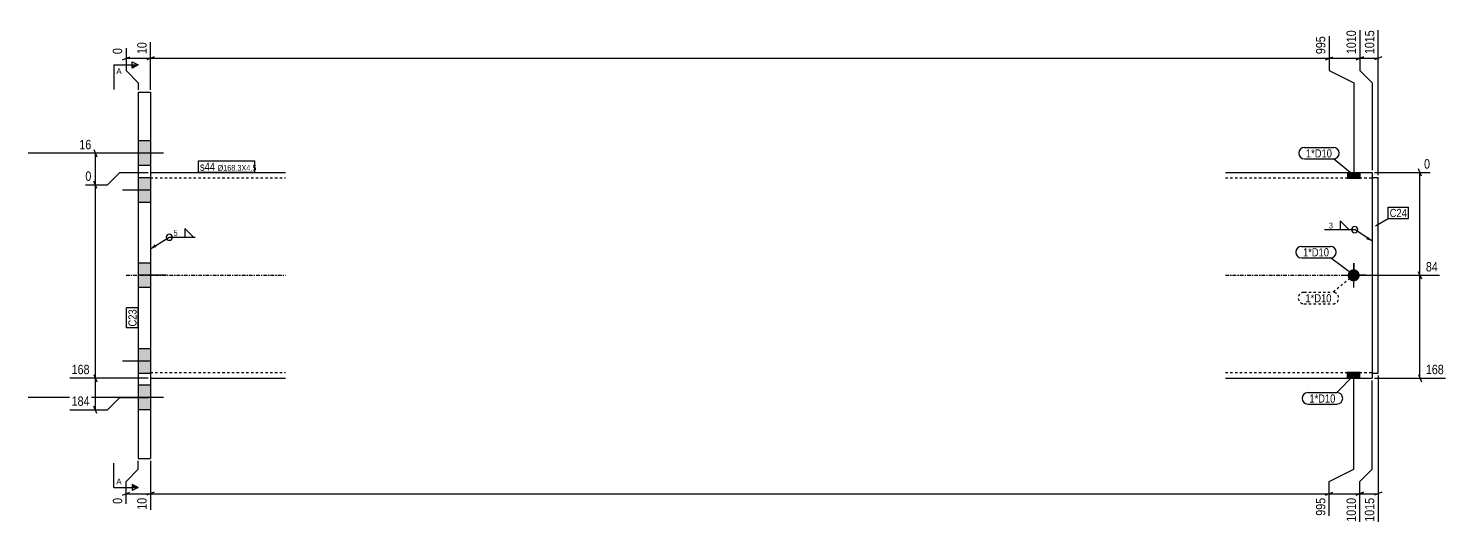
# Model space of a CAD drawing. Header units: millimetres. Extents: x -29 to 19532, y 3 to 527.
# Drawn here: x -29 to 1131, y 3 to 409 of the extents above; entities that cross this region are included whole.
import ezdxf

# ---------------------------------------------------------------- set-up
doc = ezdxf.new("R2010")
doc.units = ezdxf.units.MM
doc.linetypes.add('DXK_LINE_DOT2', pattern=[3.9198, 1.9599, -1.9599])
doc.linetypes.add('DXK_LINE_DOT3', pattern=[5.9187, 2.979, -0.9799, 0.9799, -0.9799])
for name, color, linetype in [('MÅLSÆTNING', 7, 'Continuous'), ('STÅL', 7, 'Continuous'), ('TEKST', 7, 'Continuous')]:
    doc.layers.add(name, color=color, linetype=linetype)
doc.styles.add('Arial', font='ARIAL.TTF', dxfattribs={"height": 0.2})
doc.styles.add('Arial Narrow', font='ARIALN.TTF', dxfattribs={"height": 0.2})

msp = doc.modelspace()

# ---------------------------------------------------------------- hatches: boundary and pattern name
at = {"layer": 'STÅL', "linetype": 'Continuous'}
for points in [[(70.8, 296.5), (70.8, 316.5), (60.8, 316.5), (60.8, 296.5)], [(70.8, 296.5), (70.8, 316.5), (60.8, 316.5), (60.8, 296.5)], [(1060.8, 290.7), (1050.8, 290.7), (1050.8, 285.5), (1060.8, 285.5)], [(70.8, 266.5), (70.8, 286.5), (60.8, 286.5), (60.8, 266.5)], [(70.8, 196.5), (70.8, 216.5), (60.8, 216.5), (60.8, 196.5)], [(70.8, 196.5), (70.8, 216.5), (60.8, 216.5), (60.8, 196.5)], [(1055.8, 211.5, -1), (1055.8, 201.5, -1)], [(70.8, 126.5), (70.8, 146.5), (60.8, 146.5), (60.8, 126.5)], [(70.8, 96.5), (70.8, 116.5), (60.8, 116.5), (60.8, 96.5)], [(70.8, 96.5), (70.8, 116.5), (60.8, 116.5), (60.8, 96.5)], [(1060.8, 127.5), (1050.8, 127.5), (1050.8, 122.4), (1060.8, 122.4)]]:
    msp.add_hatch(color=96, dxfattribs=at).paths.add_polyline_path(points)
at = {"layer": 'TEKST', "linetype": 'Continuous'}
for color, points in [(30, [(55.8, 376.2), (55.8, 378.7), (60.8, 378.7)]), (3, [(1067.3, 238.3), (1070.8, 234.5), (1066, 236.2)]), (3, [(75.7, 229.8), (70.8, 228.2), (74.4, 231.9)]), (30, [(55.8, 32.8), (55.8, 35.3), (60.8, 32.8)])]:
    msp.add_hatch(color=color, dxfattribs=at).paths.add_polyline_path(points)

# ---------------------------------------------------------------- linework, layer by layer
at = {"layer": 'MÅLSÆTNING', "color": 7, "linetype": 'Continuous'}
for p, q in [((1060.8, 407.1), (1060.8, 374.2)), ((1075.8, 288.5), (1075.8, 407.1)), ((70.8, 358.5), (70.8, 397.4)), ((70.8, 358.5), (70.8, 397.4)), ((1035.8, 402.2), (1035.8, 374.2)), ((1035.8, 402.2), (1035.8, 374.2)), ((47.8, 383), (53.8, 385.4)), ((50.8, 392.5), (50.8, 374.2)), ((50.8, 384.2), (70.8, 384.2)), ((73.8, 385.4), (67.8, 383)), ((73.8, 385.4), (67.8, 383)), ((70.8, 384.2), (1035.8, 384.2)), ((1032.8, 383), (1038.8, 385.4)), ((1032.8, 383), (1038.8, 385.4)), ((1035.8, 384.2), (1060.8, 384.2)), ((1063.8, 385.4), (1057.8, 383)), ((1078.8, 385.4), (1072.8, 383)), ((50.8, 374.2), (60.8, 364.2)), ((1035.8, 374.2), (1055.8, 364.2)), ((1035.8, 374.2), (1055.8, 364.2)), ((1060.8, 374.2), (1070.8, 364.2)), ((1060.8, 374.2), (1070.8, 364.2)), ((60.8, 364.2), (60.8, 358.5)), ((1055.8, 364.2), (1055.8, 292.7)), ((1055.8, 364.2), (1055.8, 292.7)), ((1070.8, 364.2), (1070.8, 292.7)), ((1070.8, 364.2), (1070.8, 292.7)), ((68.8, 306.5), (12.6, 306.5)), ((24.5, 309.5), (26.9, 303.5)), ((25.7, 280.7), (25.7, 306.5)), ((35.7, 280.7), (45.7, 290.7)), ((35.7, 280.7), (45.7, 290.7)), ((45.7, 290.7), (68.8, 290.7)), ((45.7, 290.7), (68.8, 290.7)), ((1072.8, 290.7), (1118.3, 290.7)), ((1111.2, 287.7), (1108.8, 293.7)), ((1110, 206.5), (1110, 290.7)), ((17.5, 280.7), (35.7, 280.7)), ((17.5, 280.7), (35.7, 280.7)), ((26.9, 277.7), (24.5, 283.7)), ((26.9, 277.7), (24.5, 283.7)), ((1108.8, 209.5), (1111.2, 203.5)), ((1111.2, 203.5), (1108.8, 209.5)), ((1057.8, 206.5), (1126.1, 206.5)), ((1057.8, 206.5), (1126.1, 206.5)), ((1110, 122.4), (1110, 206.5)), ((68.8, 122.4), (4.8, 122.4)), ((24.5, 125.4), (26.9, 119.4)), ((25.7, 96.5), (25.7, 122.4)), ((1055.8, 47.7), (1055.8, 120.4)), ((1055.8, 47.7), (1055.8, 120.4)), ((1070.8, 47.7), (1070.8, 120.4)), ((1070.8, 47.7), (1070.8, 120.4)), ((1072.8, 122.4), (1130.9, 122.4)), ((1075.8, 124.5), (1075.8, 4.8)), ((1108.8, 125.4), (1111.2, 119.4)), ((35.7, 96.5), (45.7, 106.5)), ((45.7, 106.5), (68.8, 106.5)), ((4.8, 96.5), (35.7, 96.5)), ((26.9, 93.5), (24.5, 99.5)), ((50.8, 37.7), (60.8, 47.7)), ((60.8, 47.7), (60.8, 54.5)), ((70.8, 54.5), (70.8, 14.6)), ((70.8, 54.5), (70.8, 14.6)), ((1035.8, 37.7), (1055.8, 47.7)), ((1035.8, 37.7), (1055.8, 47.7)), ((1060.8, 37.7), (1070.8, 47.7)), ((1060.8, 37.7), (1070.8, 47.7)), ((50.8, 19.4), (50.8, 37.7)), ((1035.8, 9.7), (1035.8, 37.7)), ((1035.8, 9.7), (1035.8, 37.7)), ((1060.8, 4.8), (1060.8, 37.7)), ((47.8, 26.5), (53.8, 28.9)), ((50.8, 27.7), (70.8, 27.7)), ((73.8, 28.9), (67.8, 26.5)), ((73.8, 28.9), (67.8, 26.5)), ((70.8, 27.7), (1035.8, 27.7)), ((1032.8, 26.5), (1038.8, 28.9)), ((1032.8, 26.5), (1038.8, 28.9)), ((1035.8, 27.7), (1060.8, 27.7)), ((1063.8, 28.9), (1057.8, 26.5)), ((1078.8, 28.9), (1072.8, 26.5))]:
    msp.add_line(p, q, dxfattribs=at)
at = {"layer": 'STÅL', "color": 2, "linetype": 'Continuous'}
for p, q in [((60.8, 356.5), (70.8, 356.5)), ((60.8, 356.5), (60.8, 156.5)), ((70.8, 356.5), (70.8, 56.5)), ((70.8, 290.7), (181.4, 290.7)), ((950.8, 290.7), (1070.8, 290.7)), ((1070.8, 290.7), (1070.8, 184.7)), ((1070.8, 286.5), (1075.8, 286.5)), ((1075.8, 126.5), (1075.8, 286.5)), ((1070.8, 184.7), (1070.8, 122.4)), ((60.8, 156.5), (60.8, 56.5)), ((70.8, 122.4), (181.4, 122.4)), ((950.8, 122.4), (1070.8, 122.4)), ((1070.8, 126.5), (1075.8, 126.5)), ((60.8, 56.5), (70.8, 56.5))]:
    msp.add_line(p, q, dxfattribs=at)
at = {"layer": 'STÅL', "color": 96, "linetype": 'Continuous'}
for p, q in [((70.8, 316.5), (60.8, 316.5)), ((70.8, 316.5), (60.8, 316.5)), ((81.4, 306.5), (-29.2, 306.5)), ((81.4, 306.5), (-29.2, 306.5)), ((70.8, 296.5), (60.8, 296.5)), ((70.8, 296.5), (60.8, 296.5)), ((1050.8, 290.7), (1050.8, 285.5)), ((1055.8, 297.1), (1055.8, 285.5)), ((1060.8, 290.7), (1060.8, 285.5)), ((60.8, 286.5), (70.8, 286.5)), ((47.8, 276.5), (70.8, 276.5)), ((60.8, 266.5), (70.8, 266.5)), ((70.8, 216.5), (60.8, 216.5)), ((70.8, 216.5), (60.8, 216.5)), ((1055.8, 216.5), (1055.8, 209.9)), ((1055.8, 196.5), (1055.8, 216.5)), ((83.8, 206.5), (60.8, 206.5)), ((83.8, 206.5), (60.8, 206.5)), ((1045.8, 206.5), (1052.5, 206.5)), ((1045.8, 206.5), (1065.8, 206.5)), ((1055.8, 196.5), (1055.8, 203.2)), ((1065.8, 206.5), (1059.2, 206.5)), ((70.8, 196.5), (60.8, 196.5)), ((70.8, 196.5), (60.8, 196.5)), ((60.8, 146.5), (70.8, 146.5)), ((47.8, 136.5), (70.8, 136.5)), ((60.8, 126.5), (70.8, 126.5)), ((70.8, 116.5), (60.8, 116.5)), ((70.8, 116.5), (60.8, 116.5)), ((1050.8, 122.4), (1050.8, 127.5)), ((1055.8, 116), (1055.8, 127.5)), ((1060.8, 122.4), (1060.8, 127.5)), ((81.4, 106.5), (-29.2, 106.5)), ((81.4, 106.5), (-29.2, 106.5)), ((70.8, 96.5), (60.8, 96.5)), ((70.8, 96.5), (60.8, 96.5))]:
    msp.add_line(p, q, dxfattribs=at)
at = {"layer": 'STÅL', "color": 7, "linetype": 'DXK_LINE_DOT2'}
for p, q in [((70.8, 290.7), (70.8, 122.4)), ((70.8, 286.2), (181.4, 286.2)), ((950.8, 286.2), (1070.8, 286.2)), ((1070.8, 286.5), (1070.8, 126.5)), ((70.8, 126.9), (181.4, 126.9)), ((950.8, 126.9), (1070.8, 126.9))]:
    msp.add_line(p, q, dxfattribs=at)
at = {"layer": 'STÅL', "color": 7, "linetype": 'DXK_LINE_DOT3'}
for p, q in [((50.8, 206.5), (181.4, 206.5)), ((950.8, 206.5), (1090.8, 206.5))]:
    msp.add_line(p, q, dxfattribs=at)
at = {"layer": 'TEKST', "color": 30, "linetype": 'Continuous'}
for p, q in [((60.8, 378.7), (55.8, 376.2)), ((60.8, 32.8), (55.8, 35.3))]:
    msp.add_line(p, q, dxfattribs=at)
at = {"layer": 'TEKST', "color": 3, "linetype": 'Continuous'}
msp.add_line((1070.8, 234.5), (1056.6, 243.9), dxfattribs=at)
for start, end in [(90, 270), (270, 90)]:
    msp.add_arc((1056.6, 243.9), 2.5, start, end, dxfattribs=at)

# ---------------------------------------------------------------- wipeouts: each hides what was drawn before it
at = {"color": 0}
for points in [[(1038, 303), (1038, 310), (1016.7, 310), (1016.7, 303)], [(1099.4, 254.2), (1099.4, 261.2), (1085.3, 261.2), (1085.3, 254.2)], [(93.2, 238.3), (93.2, 244.1), (89.3, 244.1), (89.3, 238.3)], [(1039, 244.5), (1039, 250.3), (1035.1, 250.3), (1035.1, 244.5)], [(1035.6, 222), (1035.6, 229), (1014.3, 229), (1014.3, 222)], [(1037.6, 184.4), (1037.6, 191.4), (1016.3, 191.4), (1016.3, 184.4)], [(1040.9, 102.3), (1040.9, 109.3), (1019.5, 109.3), (1019.5, 102.3)]]:
    msp.add_wipeout(points, dxfattribs=at).dxf.layer = 'TEKST'

# ---------------------------------------------------------------- next in the draw order: linework, layer by layer
at = {"layer": 'TEKST', "color": 3, "linetype": 'Continuous'}
for p, q in [((105.9, 237.7), (98.8, 244.9)), ((98.8, 244.9), (98.8, 237.7)), ((1032, 243.9), (1056.6, 243.9)), ((1051.7, 243.9), (1044.6, 251)), ((1044.6, 251), (1044.6, 243.9)), ((1044.6, 243.9), (1051.7, 243.9)), ((70.8, 228.2), (86.2, 237.7)), ((86.2, 237.7), (107.3, 237.7)), ((98.8, 237.7), (105.9, 237.7))]:
    msp.add_line(p, q, dxfattribs=at)
for start, end in [(90, 270), (270, 90)]:
    msp.add_arc((86.2, 237.7), 2.5, start, end, dxfattribs=at)

# ---------------------------------------------------------------- next in the draw order: texts
at = {"layer": 'TEKST', "color": 3, "style": 'Arial Narrow'}
for s, p in [('3', (1035.5, 244.9)), ('5', (89.7, 238.7))]:
    msp.add_text(s, height=4.77, dxfattribs=at).set_placement(p)

# ---------------------------------------------------------------- next in the draw order: wipeouts: each hides what was drawn before it
at = {"color": 0, "linetype": 'Continuous'}
for points, layer in [([(1059.2, 408.7), (1048, 408.7), (1048, 386), (1059.2, 386)], 'MÅLSÆTNING'), ([(69.2, 399), (58, 399), (58, 386), (69.2, 386)], 'MÅLSÆTNING'), ([(1034.2, 403.8), (1023, 403.8), (1023, 386), (1034.2, 386)], 'MÅLSÆTNING'), ([(49.2, 394.1), (38, 394.1), (38, 386), (49.2, 386)], 'MÅLSÆTNING'), ([(23.9, 308.1), (23.9, 319.3), (11, 319.3), (11, 308.1)], 'MÅLSÆTNING'), ([(1119.9, 292.3), (1119.9, 303.5), (1111.8, 303.5), (1111.8, 292.3)], 'MÅLSÆTNING'), ([(1126.2, 208.1), (1126.2, 219.3), (1113.3, 219.3), (1113.3, 208.1)], 'MÅLSÆTNING'), ([(22.5, 124), (22.5, 135.2), (4.7, 135.2), (4.7, 124)], 'MÅLSÆTNING'), ([(1131.1, 124), (1131.1, 135.2), (1113.3, 135.2), (1113.3, 124)], 'MÅLSÆTNING'), ([(22.5, 98.1), (22.5, 109.3), (4.7, 109.3), (4.7, 98.1)], 'MÅLSÆTNING'), ([(49.2, 25.9), (38, 25.9), (38, 17.8), (49.2, 17.8)], 'MÅLSÆTNING'), ([(69.2, 25.9), (58, 25.9), (58, 12.9), (69.2, 12.9)], 'MÅLSÆTNING'), ([(1034.2, 25.9), (1023, 25.9), (1023, 8.1), (1034.2, 8.1)], 'MÅLSÆTNING'), ([(1059.2, 25.9), (1048, 25.9), (1048, 3.2), (1059.2, 3.2)], 'MÅLSÆTNING'), ([(47.3, 371.2), (47.3, 376.2), (42.8, 376.2), (42.8, 371.2)], 'TEKST'), ([(47.3, 35.3), (47.3, 40.3), (42.8, 40.3), (42.8, 35.3)], 'TEKST')]:
    msp.add_wipeout(points, dxfattribs=at).dxf.layer = layer
at = {"color": 0}
for points in [[(1038, 303), (1038, 310), (1016.7, 310), (1016.7, 303)], [(123.6, 292.1), (123.6, 299.1), (111.3, 299.1), (111.3, 292.1)], [(1099.4, 254.2), (1099.4, 261.2), (1085.3, 261.2), (1085.3, 254.2)], [(1035.6, 222), (1035.6, 229), (1014.3, 229), (1014.3, 222)], [(1037.6, 184.4), (1037.6, 191.4), (1016.3, 191.4), (1016.3, 184.4)], [(59.4, 178.6), (52.4, 178.6), (52.4, 164.6), (59.4, 164.6)], [(1040.9, 102.3), (1040.9, 109.3), (1019.5, 109.3), (1019.5, 102.3)]]:
    msp.add_wipeout(points, dxfattribs=at).dxf.layer = 'TEKST'

# ---------------------------------------------------------------- next in the draw order: linework, layer by layer
at = {"layer": 'MÅLSÆTNING', "color": 7, "linetype": 'Continuous'}
for p, q in [((1060.8, 407.1), (1060.8, 374.2)), ((1057.8, 383), (1063.8, 385.4)), ((1060.8, 384.2), (1075.8, 384.2)), ((25.7, 122.4), (25.7, 280.7)), ((68.8, 122.4), (4.8, 122.4)), ((24.5, 125.4), (26.9, 119.4)), ((1060.8, 4.8), (1060.8, 37.7)), ((1057.8, 26.5), (1063.8, 28.9)), ((1060.8, 27.7), (1075.8, 27.7))]:
    msp.add_line(p, q, dxfattribs=at)
at = {"layer": 'TEKST', "color": 7, "linetype": 'Continuous'}
for p, q in [((40.8, 378.7), (40.8, 358.7)), ((40.8, 378.7), (60.8, 378.7)), ((1015.5, 311.2), (1039.2, 311.2)), ((1015.5, 301.8), (1039.2, 301.8)), ((1055.8, 288.1), (1039.2, 301.8)), ((1084.1, 262.4), (1100.6, 262.4)), ((1084.1, 253), (1084.1, 262.4)), ((1100.6, 253), (1100.6, 262.4)), ((1073.7, 246.9), (1084.1, 253)), ((1084.1, 253), (1100.6, 253)), ((1013.1, 230.2), (1036.8, 230.2)), ((1013.1, 220.8), (1036.8, 220.8)), ((1055.8, 206.5), (1036.8, 220.8)), ((1055.8, 124.9), (1042.1, 110.5)), ((1018.3, 110.5), (1042.1, 110.5)), ((1018.3, 101.1), (1042.1, 101.1)), ((40.8, 32.8), (40.8, 52.8)), ((40.8, 32.8), (60.8, 32.8))]:
    msp.add_line(p, q, dxfattribs=at)
at = {"layer": 'TEKST', "color": 30, "linetype": 'Continuous'}
for p, q in [((55.8, 376.2), (55.8, 381.2)), ((55.8, 381.2), (60.8, 378.7)), ((55.8, 35.3), (55.8, 30.3)), ((60.8, 32.8), (55.8, 30.3))]:
    msp.add_line(p, q, dxfattribs=at)
at = {"layer": 'TEKST', "color": 7, "linetype": 'DXK_LINE_DOT2'}
for p, q in [((1055.8, 206.5), (1038.8, 192.6)), ((1015.1, 192.6), (1038.8, 192.6)), ((1015.1, 183.2), (1038.8, 183.2))]:
    msp.add_line(p, q, dxfattribs=at)
at = {"layer": 'TEKST', "color": 7, "linetype": 'Continuous'}
for centre, start, end in [((1015.5, 306.5), 90, 270), ((1039.2, 306.5), 270, 90), ((1013.1, 225.5), 90, 270), ((1036.8, 225.5), 270, 90), ((1018.3, 105.8), 90, 270), ((1042.1, 105.8), 270, 90)]:
    msp.add_arc(centre, 4.7, start, end, dxfattribs=at)
at = {"layer": 'TEKST', "color": 7, "linetype": 'DXK_LINE_DOT2'}
for centre, start, end in [((1015.1, 187.9), 90, 270), ((1038.8, 187.9), 270, 90)]:
    msp.add_arc(centre, 4.7, start, end, dxfattribs=at)

# ---------------------------------------------------------------- next in the draw order: texts
at = {"layer": 'MÅLSÆTNING', "color": 3, "linetype": 'Continuous', "style": 'Arial Narrow'}
for s, p in [('1010', (1057.6, 387.6)), ('10', (67.6, 387.6)), ('995', (1032.6, 387.6)), ('0', (47.6, 387.6)), ('0', (47.6, 19.4)), ('10', (67.6, 14.6)), ('995', (1032.6, 9.7)), ('1010', (1057.6, 4.8))]:
    msp.add_text(s, height=7.64, rotation=90.0002, dxfattribs=at).set_placement(p)
for s, p in [('16', (12.6, 309.7)), ('0', (1113.4, 293.9)), ('84', (1114.9, 209.7)), ('168', (6.3, 125.6)), ('168', (1114.9, 125.6)), ('184', (6.3, 99.7))]:
    msp.add_text(s, height=7.64, dxfattribs=at).set_placement(p)
at = {"layer": 'TEKST', "color": 3, "linetype": 'Continuous', "style": 'Arial'}
for p in [(42.8, 371.2), (42.8, 35.3)]:
    msp.add_text('A', height=4.78, dxfattribs=at).set_placement(p)
at = {"layer": 'TEKST', "color": 3, "style": 'Arial Narrow'}
for s, p in [('1*D10', (1016.7, 303)), ('C24', (1085.3, 254.2)), ('1*D10', (1014.3, 222)), ('1*D10', (1016.3, 184.4)), ('1*D10', (1019.5, 102.3))]:
    msp.add_text(s, height=6.68, dxfattribs=at).set_placement(p)

# ---------------------------------------------------------------- next in the draw order: wipeouts: each hides what was drawn before it
at = {"color": 0}
for points in [[(123.6, 292.1), (123.6, 299.1), (111.3, 299.1), (111.3, 292.1)], [(59.4, 178.6), (52.4, 178.6), (52.4, 164.6), (59.4, 164.6)]]:
    msp.add_wipeout(points, dxfattribs=at).dxf.layer = 'TEKST'

# ---------------------------------------------------------------- next in the draw order: linework, layer by layer
at = {"layer": 'TEKST', "color": 7, "linetype": 'Continuous'}
for p, q in [((110.1, 290.9), (110.1, 300.3)), ((51.2, 163.4), (51.2, 179.8)), ((60.6, 179.8), (51.2, 179.8)), ((60.6, 163.4), (60.6, 179.8)), ((60.6, 163.4), (51.2, 163.4))]:
    msp.add_line(p, q, dxfattribs=at)

# ---------------------------------------------------------------- next in the draw order: texts
at = {"layer": 'TEKST', "color": 3, "style": 'Arial Narrow'}
msp.add_text('C23', height=6.68, rotation=90.0002, dxfattribs=at).set_placement((59.4, 164.6))

# ---------------------------------------------------------------- next in the draw order: wipeouts: each hides what was drawn before it
at = {"color": 0, "linetype": 'Continuous'}
for points in [[(1074.2, 408.7), (1063, 408.7), (1063, 386), (1074.2, 386)], [(23.9, 282.3), (23.9, 293.5), (15.9, 293.5), (15.9, 282.3)], [(1074.2, 25.9), (1063, 25.9), (1063, 3.2), (1074.2, 3.2)]]:
    msp.add_wipeout(points, dxfattribs=at).dxf.layer = 'MÅLSÆTNING'
at = {"color": 0}
msp.add_wipeout([(155, 292.1), (155, 297.1), (125.7, 297.1), (125.7, 292.1)], dxfattribs=at).dxf.layer = 'TEKST'

# ---------------------------------------------------------------- next in the draw order: texts
at = {"layer": 'MÅLSÆTNING', "color": 3, "linetype": 'Continuous', "style": 'Arial Narrow'}
for p in [(1072.6, 387.6), (1072.6, 4.8)]:
    msp.add_text('1015', height=7.64, rotation=90.0002, dxfattribs=at).set_placement(p)
msp.add_text('0', height=7.64, dxfattribs=at).set_placement((17.5, 283.9))

# ---------------------------------------------------------------- next in the draw order: wipeouts: each hides what was drawn before it
at = {"color": 0}
msp.add_wipeout([(155, 292.1), (155, 297.1), (125.7, 297.1), (125.7, 292.1)], dxfattribs=at).dxf.layer = 'TEKST'

# ---------------------------------------------------------------- next in the draw order: linework, layer by layer
at = {"layer": 'TEKST', "color": 7, "linetype": 'Continuous'}
for p, q in [((110.1, 300.3), (156.2, 300.3)), ((110.1, 290.9), (156.2, 290.9)), ((156.2, 290.9), (156.2, 300.3))]:
    msp.add_line(p, q, dxfattribs=at)

# ---------------------------------------------------------------- next in the draw order: texts
at = {"layer": 'TEKST', "color": 3, "style": 'Arial Narrow'}
for s, height, p in [('s44', 6.68, (111.3, 292.1)), ('Ø168.3X4.5', 4.77, (125.7, 292.1))]:
    msp.add_text(s, height=height, dxfattribs=at).set_placement(p)

doc.saveas('drawing.dxf')
